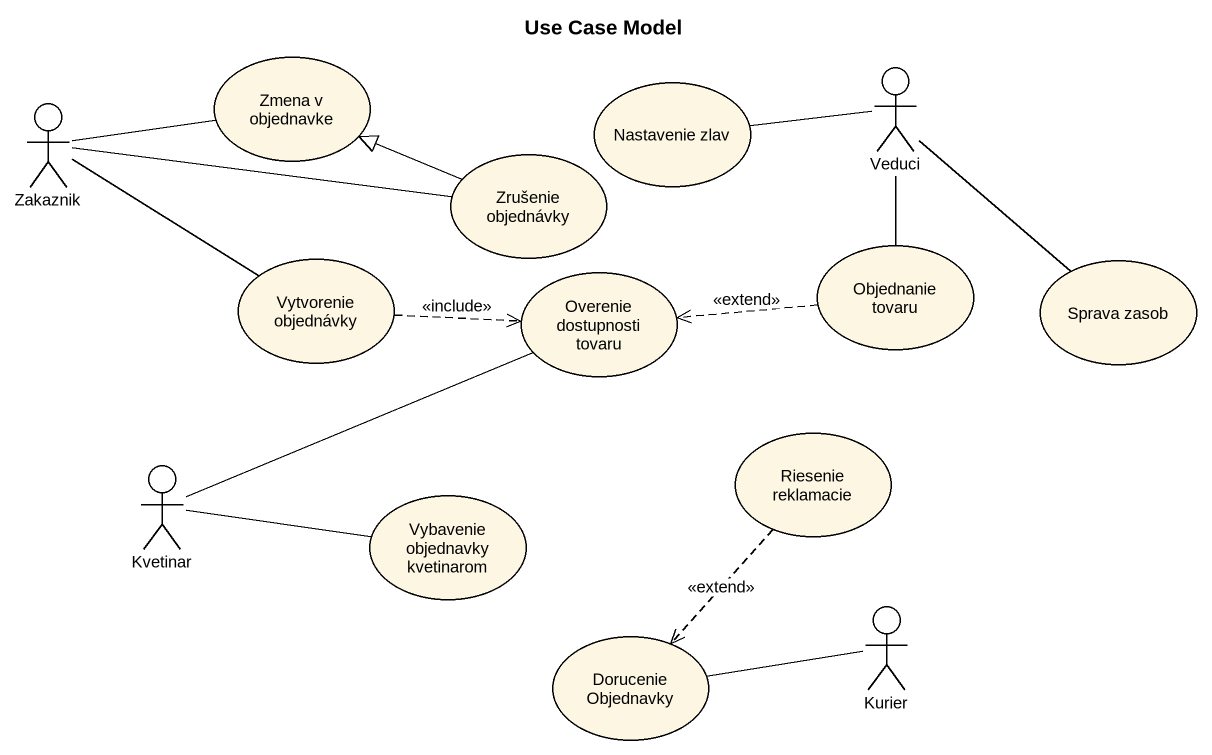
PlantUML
@startuml
title Use Case Model
usecase "Zmena v objednavke" as Zmena_v_objednavke
actor Zakaznik
usecase "Nastavenie zlav" as Nastavenie_zlav
actor Veduci
usecase "Zrušenie objednávky" as Zrušenie_objednávky
usecase "Vytvorenie objednávky" as Vytvorenie_objednávky
usecase "Objednanie tovaru" as Objednanie_tovaru
usecase "Sprava zasob" as Sprava_zasob
usecase "Overenie dostupnosti tovaru" as Overenie_dostupnosti_tovaru
actor Kvetinar
usecase "Riesenie reklamacie" as Riesenie_reklamacie
usecase "Vybavenie objednavky kvetinarom" as Vybavenie_objednavky
usecase "Dorucenie Objednavky" as Dorucenie_Objednavky
actor Kurier
Zakaznik -right- Zmena_v_objednavke
Zakaznik -right- Zrušenie_objednávky
Zakaznik -right- Vytvorenie_objednávky
Veduci -left- Nastavenie_zlav
Veduci -- Objednanie_tovaru
Veduci -- Sprava_zasob
Zrušenie_objednávky -left-|> Zmena_v_objednavke
Vytvorenie_objednávky .right.> Overenie_dostupnosti_tovaru : <<include>>
Objednanie_tovaru .left.> Overenie_dostupnosti_tovaru : <<extend>>
Kvetinar -right- Overenie_dostupnosti_tovaru
Kvetinar -right- Vybavenie_objednavky
Riesenie_reklamacie ..> Dorucenie_Objednavky : <<extend>>
Kurier -left- Dorucenie_Objednavky
@enduml
